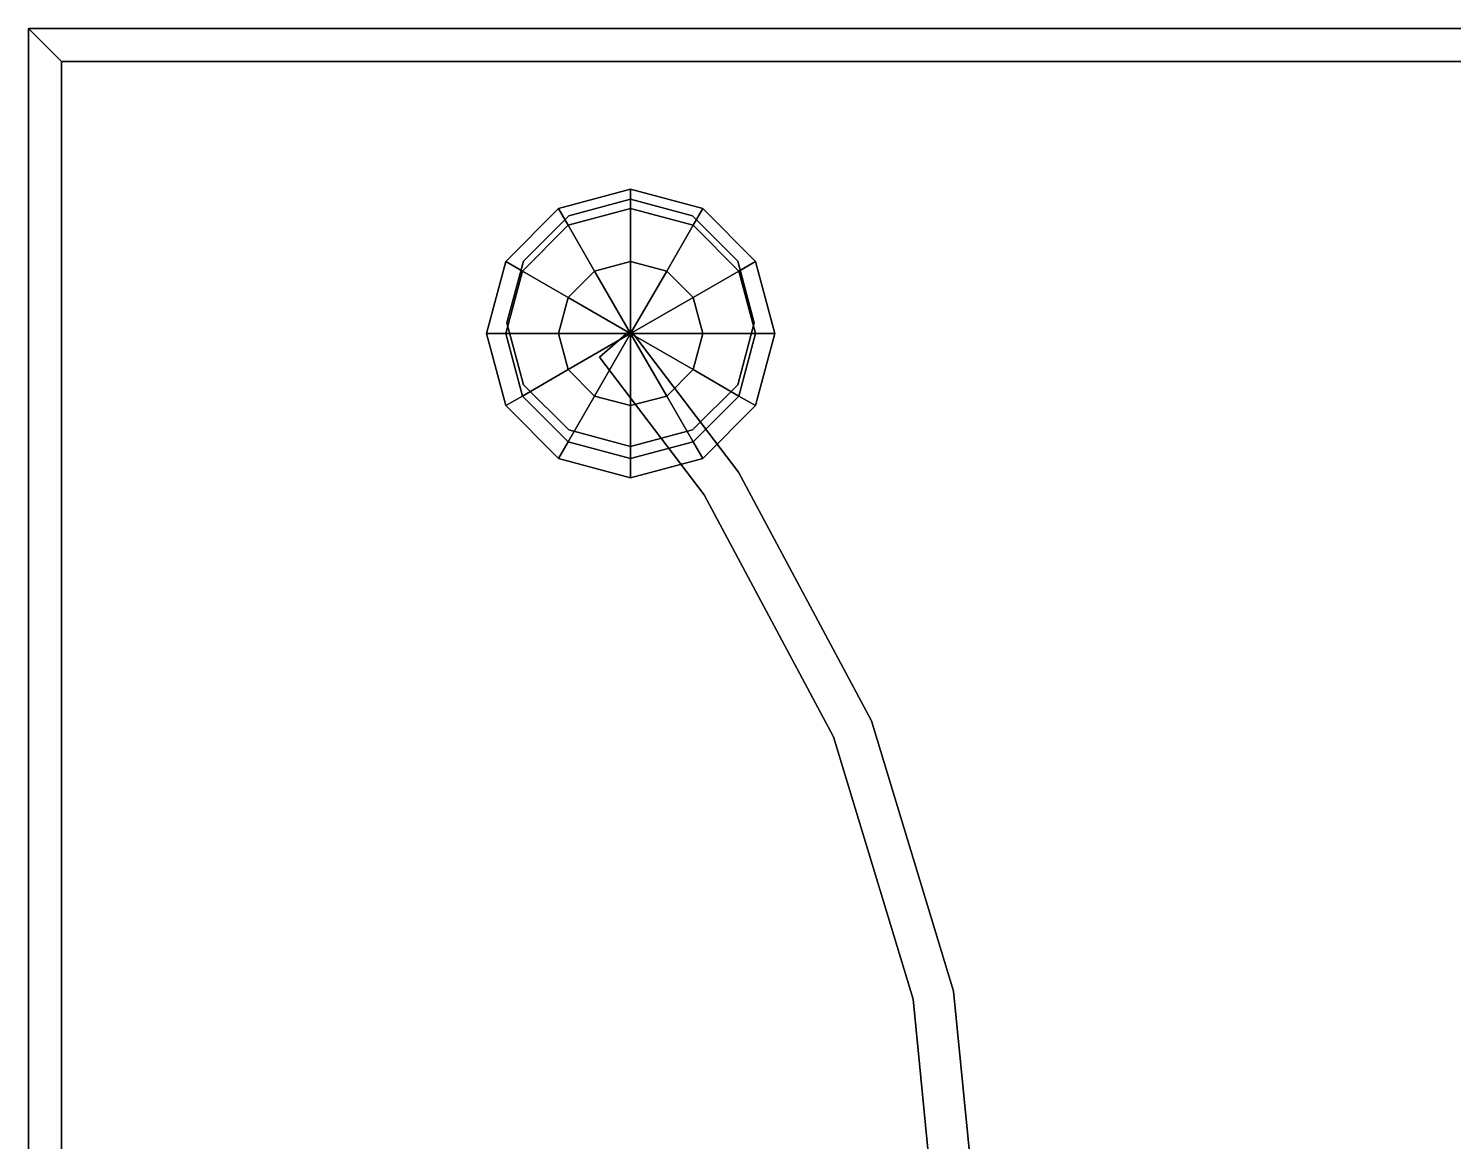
# Model space of a CAD drawing. Header units: millimetres. Extents: x -30782 to 40110, y 35885 to 73818.
# Drawn here: x -20179.5 to -19833.7, y 64519.2 to 64789.2 of the extents above; entities that cross this region are included whole.
import ezdxf

# ---------------------------------------------------------------- set-up
doc = ezdxf.new("R2010")
doc.units = ezdxf.units.MM
doc.styles.get("Standard").update_dxf_attribs({"font": 'arial.ttf'})

# ---------------------------------------------------------------- blocks, each defined once
blk = doc.blocks.new('A$C70D153BE')
for points, invisible_edges in [([(2089.04, 656.96, -265.71), (917.04, 664.96, -273.71), (925.04, 656.96, -265.71)], 1), ([(917.04, 664.96, -273.71), (2089.04, 656.96, -265.71), (2097.04, 664.96, -273.71)], 1), ([(2097.04, 664.96, -273.71), (2097.04, 664.96, -277.71), (917.04, 664.96, -277.71)], 12), ([(917.04, 664.96, -277.71), (917.04, 664.96, -273.71), (2097.04, 664.96, -273.71)], 12), ([(2097.04, 664.96, -277.71), (917.04, 64.96, -277.71), (917.04, 664.96, -277.71)], 1), ([(917.04, 64.96, -277.71), (2097.04, 664.96, -277.71), (2097.04, 64.96, -277.71)], 1), ([(925.04, 72.96, -265.71), (917.04, 664.96, -273.71), (917.04, 64.96, -273.71)], 1), ([(917.04, 664.96, -273.71), (925.04, 72.96, -265.71), (925.04, 656.96, -265.71)], 1), ([(917.04, 64.96, -273.71), (917.04, 664.96, -273.71), (917.04, 664.96, -277.71)], 12), ([(917.04, 64.96, -277.71), (917.04, 64.96, -273.71), (917.04, 664.96, -277.71)], 2), ([(925.04, 72.96, -265.71), (2089.04, 72.96, -265.71), (2089.04, 656.96, -265.71)], 12), ([(925.04, 656.96, -265.71), (925.04, 72.96, -265.71), (2089.04, 656.96, -265.71)], 2), ([(1063.13, 625.96, -312.71), (1047.97, 617.21, -330.21), (1045.63, 621.27, -312.71)], 1), ([(1063.13, 621.27, -295.21), (1063.13, 625.96, -312.71), (1045.63, 621.27, -312.71)], 12), ([(1063.13, 625.96, -312.71), (1063.13, 621.27, -330.21), (1047.97, 617.21, -330.21)], 12), ([(1078.28, 617.21, -330.21), (1063.13, 625.96, -312.71), (1080.63, 621.27, -312.71)], 1), ([(1078.28, 617.21, -330.21), (1063.13, 621.27, -330.21), (1063.13, 625.96, -312.71)], 12), ([(1080.63, 621.27, -312.71), (1063.13, 625.96, -312.71), (1063.13, 621.27, -295.21)], 12), ([(1037.15, 608.55, -685.71), (1048.13, 619.53, -685.71), (1063.13, 623.55, -685.71)], 12), ([(1063.13, 623.55, -335.71), (1063.13, 623.55, -685.71), (1048.13, 619.53, -335.71)], 2), ([(1063.13, 623.55, -685.71), (1048.13, 619.53, -685.71), (1048.13, 619.53, -335.71)], 12), ([(1078.13, 619.53, -335.71), (1063.13, 623.55, -335.71), (1048.13, 619.53, -335.71)], 12), ([(1078.13, 619.53, -335.71), (1063.13, 623.55, -685.71), (1063.13, 623.55, -335.71)], 1), ([(1078.13, 619.53, -335.71), (1078.13, 619.53, -685.71), (1063.13, 623.55, -685.71)], 12), ([(1063.13, 623.55, -685.71), (1078.13, 619.53, -685.71), (1089.11, 608.55, -685.71)], 12), ([(1045.63, 621.27, -312.71), (1036.88, 606.12, -330.21), (1032.82, 608.46, -312.71)], 1), ([(1047.97, 617.21, -295.21), (1045.63, 621.27, -312.71), (1032.82, 608.46, -312.71)], 12), ([(1048.13, 619.53, -335.71), (1037.15, 608.55, -335.71), (1033.13, 593.55, -335.71)], 12), ([(1045.63, 621.27, -312.71), (1047.97, 617.21, -330.21), (1036.88, 606.12, -330.21)], 12), ([(1048.13, 619.53, -335.71), (1048.13, 619.53, -685.71), (1037.15, 608.55, -685.71)], 12), ([(1037.15, 608.55, -685.71), (1037.15, 608.55, -335.71), (1048.13, 619.53, -335.71)], 12), ([(1063.13, 621.27, -295.21), (1045.63, 621.27, -312.71), (1047.97, 617.21, -295.21)], 1), ([(1063.13, 608.46, -282.4), (1063.13, 621.27, -295.21), (1047.97, 617.21, -295.21)], 12), ([(1063.13, 621.27, -330.21), (1054.38, 606.12, -343.02), (1047.97, 617.21, -330.21)], 1), ([(1063.13, 621.27, -330.21), (1063.13, 608.46, -343.02), (1054.38, 606.12, -343.02)], 12), ([(1078.28, 617.21, -295.21), (1063.13, 621.27, -295.21), (1063.13, 608.46, -282.4)], 12), ([(1071.88, 606.12, -343.02), (1063.13, 621.27, -330.21), (1078.28, 617.21, -330.21)], 1), ([(1071.88, 606.12, -343.02), (1063.13, 608.46, -343.02), (1063.13, 621.27, -330.21)], 12), ([(1080.63, 621.27, -312.71), (1063.13, 621.27, -295.21), (1078.28, 617.21, -295.21)], 1), ([(1089.11, 608.55, -685.71), (1078.13, 619.53, -685.71), (1078.13, 619.53, -335.71)], 12), ([(1078.13, 619.53, -335.71), (1089.11, 608.55, -335.71), (1089.11, 608.55, -685.71)], 12), ([(1093.13, 593.55, -335.71), (1089.11, 608.55, -335.71), (1078.13, 619.53, -335.71)], 12), ([(1089.38, 606.12, -330.21), (1078.28, 617.21, -330.21), (1080.63, 621.27, -312.71)], 12), ([(1093.44, 608.46, -312.71), (1080.63, 621.27, -312.71), (1078.28, 617.21, -295.21)], 12), ([(1089.38, 606.12, -330.21), (1080.63, 621.27, -312.71), (1093.44, 608.46, -312.71)], 1), ([(1047.97, 617.21, -295.21), (1032.82, 608.46, -312.71), (1036.88, 606.12, -295.21)], 1), ([(1054.38, 606.12, -282.4), (1047.97, 617.21, -295.21), (1036.88, 606.12, -295.21)], 12), ([(1047.97, 617.21, -330.21), (1047.97, 599.71, -343.02), (1036.88, 606.12, -330.21)], 1), ([(1063.13, 608.46, -282.4), (1047.97, 617.21, -295.21), (1054.38, 606.12, -282.4)], 1), ([(1047.97, 617.21, -330.21), (1054.38, 606.12, -343.02), (1047.97, 599.71, -343.02)], 12), ([(1078.28, 617.21, -295.21), (1063.13, 608.46, -282.4), (1071.88, 606.12, -282.4)], 1), ([(1089.38, 606.12, -295.21), (1078.28, 617.21, -295.21), (1071.88, 606.12, -282.4)], 12), ([(1078.28, 599.71, -343.02), (1071.88, 606.12, -343.02), (1078.28, 617.21, -330.21)], 12), ([(1078.28, 599.71, -343.02), (1078.28, 617.21, -330.21), (1089.38, 606.12, -330.21)], 1), ([(1093.44, 608.46, -312.71), (1078.28, 617.21, -295.21), (1089.38, 606.12, -295.21)], 1), ([(1037.15, 608.55, -685.71), (1033.13, 593.55, -685.71), (1033.13, 593.55, -335.71)], 12), ([(1033.13, 593.55, -335.71), (1037.15, 608.55, -335.71), (1037.15, 608.55, -685.71)], 12), ([(1037.15, 578.55, -685.71), (1033.13, 593.55, -685.71), (1037.15, 608.55, -685.71)], 12), ([(1093.13, 593.55, -335.71), (1093.13, 593.55, -685.71), (1089.11, 608.55, -685.71)], 12), ([(1089.11, 608.55, -685.71), (1089.11, 608.55, -335.71), (1093.13, 593.55, -335.71)], 12), ([(1089.11, 608.55, -685.71), (1093.13, 593.55, -685.71), (1089.11, 578.55, -685.71)], 12), ([(1032.82, 608.46, -312.71), (1032.82, 590.96, -330.21), (1028.13, 590.96, -312.71)], 1), ([(1036.88, 606.12, -295.21), (1032.82, 608.46, -312.71), (1028.13, 590.96, -312.71)], 12), ([(1036.88, 606.12, -295.21), (1028.13, 590.96, -312.71), (1032.82, 590.96, -295.21)], 1), ([(1032.82, 608.46, -312.71), (1036.88, 606.12, -330.21), (1032.82, 590.96, -330.21)], 12), ([(1047.97, 599.71, -282.4), (1036.88, 606.12, -295.21), (1032.82, 590.96, -295.21)], 12), ([(1036.88, 606.12, -330.21), (1045.63, 590.96, -343.02), (1032.82, 590.96, -330.21)], 1), ([(1054.38, 606.12, -282.4), (1036.88, 606.12, -295.21), (1047.97, 599.71, -282.4)], 1), ([(1036.88, 606.12, -330.21), (1047.97, 599.71, -343.02), (1045.63, 590.96, -343.02)], 12), ([(1089.38, 606.12, -295.21), (1071.88, 606.12, -282.4), (1078.28, 599.71, -282.4)], 1), ([(1093.44, 590.96, -295.21), (1089.38, 606.12, -295.21), (1078.28, 599.71, -282.4)], 12), ([(1080.63, 590.96, -343.02), (1078.28, 599.71, -343.02), (1089.38, 606.12, -330.21)], 12), ([(1080.63, 590.96, -343.02), (1089.38, 606.12, -330.21), (1093.44, 590.96, -330.21)], 1), ([(1093.44, 590.96, -330.21), (1089.38, 606.12, -330.21), (1093.44, 608.46, -312.71)], 12), ([(1098.13, 590.96, -312.71), (1093.44, 608.46, -312.71), (1089.38, 606.12, -295.21)], 12), ([(1098.13, 590.96, -312.71), (1089.38, 606.12, -295.21), (1093.44, 590.96, -295.21)], 1), ([(1093.44, 590.96, -330.21), (1093.44, 608.46, -312.71), (1098.13, 590.96, -312.71)], 1), ([(1047.97, 599.71, -282.4), (1032.82, 590.96, -295.21), (1045.63, 590.96, -282.4)], 1), ([(1093.44, 590.96, -295.21), (1078.28, 599.71, -282.4), (1080.63, 590.96, -282.4)], 1), ([(1033.13, 593.55, -335.71), (1037.15, 578.55, -685.71), (1037.15, 578.55, -335.71)], 1), ([(1033.13, 593.55, -335.71), (1033.13, 593.55, -685.71), (1037.15, 578.55, -685.71)], 12), ([(1033.13, 593.55, -335.71), (1037.15, 578.55, -335.71), (1048.13, 567.57, -335.71)], 12), ([(1063.13, 591.74, -615.71), (1055.56, 585.2, -615.71), (1055.56, 585.2, -385.71)], 12), ([(1055.56, 585.2, -385.71), (1063.13, 591.74, -385.71), (1063.13, 591.74, -615.71)], 12), ([(1063.13, 591.74, -615.71), (1081.01, 551.79, -615.71), (1055.56, 585.2, -615.71)], 1), ([(1063.13, 591.74, -385.71), (1055.56, 585.2, -385.71), (1081.01, 551.79, -385.71)], 12), ([(1063.13, 591.74, -615.71), (1063.13, 591.74, -385.71), (1089.33, 557.35, -385.71)], 12), ([(1089.33, 557.35, -385.71), (1089.33, 557.35, -615.71), (1063.13, 591.74, -615.71)], 12), ([(1121.6, 496.96, -615.71), (1063.13, 591.74, -615.71), (1089.33, 557.35, -615.71)], 1), ([(1121.6, 496.96, -385.71), (1089.33, 557.35, -385.71), (1063.13, 591.74, -385.71)], 12), ([(1078.13, 567.57, -335.71), (1089.11, 578.55, -335.71), (1093.13, 593.55, -335.71)], 12), ([(1089.11, 578.55, -335.71), (1089.11, 578.55, -685.71), (1093.13, 593.55, -335.71)], 2), ([(1089.11, 578.55, -685.71), (1093.13, 593.55, -685.71), (1093.13, 593.55, -335.71)], 12), ([(1028.13, 590.96, -312.71), (1032.82, 590.96, -330.21), (1036.88, 575.8, -330.21)], 12), ([(1028.13, 590.96, -312.71), (1036.88, 575.8, -330.21), (1032.82, 573.46, -312.71)], 1), ([(1032.82, 590.96, -295.21), (1028.13, 590.96, -312.71), (1032.82, 573.46, -312.71)], 12), ([(1045.63, 590.96, -282.4), (1032.82, 590.96, -295.21), (1036.88, 575.8, -295.21)], 12), ([(1032.82, 590.96, -330.21), (1045.63, 590.96, -343.02), (1047.97, 582.21, -343.02)], 12), ([(1032.82, 590.96, -330.21), (1047.97, 582.21, -343.02), (1036.88, 575.8, -330.21)], 1), ([(1032.82, 590.96, -295.21), (1032.82, 573.46, -312.71), (1036.88, 575.8, -295.21)], 1), ([(1045.63, 590.96, -282.4), (1036.88, 575.8, -295.21), (1047.97, 582.21, -282.4)], 1), ([(1089.38, 575.8, -295.21), (1080.63, 590.96, -282.4), (1078.28, 582.21, -282.4)], 1), ([(1078.28, 582.21, -343.02), (1093.44, 590.96, -330.21), (1089.38, 575.8, -330.21)], 1), ([(1078.28, 582.21, -343.02), (1080.63, 590.96, -343.02), (1093.44, 590.96, -330.21)], 12), ([(1089.38, 575.8, -295.21), (1093.44, 590.96, -295.21), (1080.63, 590.96, -282.4)], 12), ([(1089.38, 575.8, -330.21), (1098.13, 590.96, -312.71), (1093.44, 573.46, -312.71)], 1), ([(1089.38, 575.8, -330.21), (1093.44, 590.96, -330.21), (1098.13, 590.96, -312.71)], 12), ([(1093.44, 573.46, -312.71), (1093.44, 590.96, -295.21), (1089.38, 575.8, -295.21)], 1), ([(1093.44, 573.46, -312.71), (1098.13, 590.96, -312.71), (1093.44, 590.96, -295.21)], 12), ([(1055.56, 585.2, -615.71), (1081.01, 551.79, -385.71), (1055.56, 585.2, -385.71)], 1), ([(1081.01, 551.79, -385.71), (1055.56, 585.2, -615.71), (1081.01, 551.79, -615.71)], 1), ([(1047.97, 582.21, -282.4), (1036.88, 575.8, -295.21), (1047.97, 564.71, -295.21)], 12), ([(1036.88, 575.8, -330.21), (1047.97, 582.21, -343.02), (1054.38, 575.8, -343.02)], 12), ([(1047.97, 582.21, -282.4), (1047.97, 564.71, -295.21), (1054.38, 575.8, -282.4)], 1), ([(1078.28, 564.71, -295.21), (1078.28, 582.21, -282.4), (1071.88, 575.8, -282.4)], 1), ([(1071.88, 575.8, -343.02), (1078.28, 582.21, -343.02), (1089.38, 575.8, -330.21)], 12), ([(1078.28, 564.71, -295.21), (1089.38, 575.8, -295.21), (1078.28, 582.21, -282.4)], 12), ([(1037.15, 578.55, -335.71), (1037.15, 578.55, -685.71), (1048.13, 567.57, -335.71)], 2), ([(1037.15, 578.55, -685.71), (1048.13, 567.57, -685.71), (1048.13, 567.57, -335.71)], 12), ([(1063.13, 563.55, -685.71), (1048.13, 567.57, -685.71), (1037.15, 578.55, -685.71)], 12), ([(1089.11, 578.55, -685.71), (1078.13, 567.57, -685.71), (1063.13, 563.55, -685.71)], 12), ([(1078.13, 567.57, -335.71), (1089.11, 578.55, -685.71), (1089.11, 578.55, -335.71)], 1), ([(1078.13, 567.57, -335.71), (1078.13, 567.57, -685.71), (1089.11, 578.55, -685.71)], 12), ([(1032.82, 573.46, -312.71), (1036.88, 575.8, -330.21), (1047.97, 564.71, -330.21)], 12), ([(1036.88, 575.8, -295.21), (1032.82, 573.46, -312.71), (1045.63, 560.65, -312.71)], 12), ([(1036.88, 575.8, -330.21), (1054.38, 575.8, -343.02), (1047.97, 564.71, -330.21)], 1), ([(1036.88, 575.8, -295.21), (1045.63, 560.65, -312.71), (1047.97, 564.71, -295.21)], 1), ([(1054.38, 575.8, -282.4), (1047.97, 564.71, -295.21), (1063.13, 560.65, -295.21)], 12), ([(1047.97, 564.71, -330.21), (1054.38, 575.8, -343.02), (1063.13, 573.46, -343.02)], 12), ([(1054.38, 575.8, -282.4), (1063.13, 560.65, -295.21), (1063.13, 573.46, -282.4)], 1), ([(1063.13, 560.65, -295.21), (1071.88, 575.8, -282.4), (1063.13, 573.46, -282.4)], 1), ([(1063.13, 560.65, -295.21), (1078.28, 564.71, -295.21), (1071.88, 575.8, -282.4)], 12), ([(1063.13, 573.46, -343.02), (1071.88, 575.8, -343.02), (1078.28, 564.71, -330.21)], 12), ([(1071.88, 575.8, -343.02), (1089.38, 575.8, -330.21), (1078.28, 564.71, -330.21)], 1), ([(1078.28, 564.71, -330.21), (1089.38, 575.8, -330.21), (1093.44, 573.46, -312.71)], 12), ([(1080.63, 560.65, -312.71), (1089.38, 575.8, -295.21), (1078.28, 564.71, -295.21)], 1), ([(1080.63, 560.65, -312.71), (1093.44, 573.46, -312.71), (1089.38, 575.8, -295.21)], 12), ([(1032.82, 573.46, -312.71), (1047.97, 564.71, -330.21), (1045.63, 560.65, -312.71)], 1), ([(1047.97, 564.71, -330.21), (1063.13, 573.46, -343.02), (1063.13, 560.65, -330.21)], 1), ([(1063.13, 573.46, -343.02), (1078.28, 564.71, -330.21), (1063.13, 560.65, -330.21)], 1), ([(1078.28, 564.71, -330.21), (1093.44, 573.46, -312.71), (1080.63, 560.65, -312.71)], 1), ([(1048.13, 567.57, -335.71), (1048.13, 567.57, -685.71), (1063.13, 563.55, -685.71)], 12), ([(1063.13, 563.55, -685.71), (1063.13, 563.55, -335.71), (1048.13, 567.57, -335.71)], 12), ([(1048.13, 567.57, -335.71), (1063.13, 563.55, -335.71), (1078.13, 567.57, -335.71)], 12), ([(1063.13, 563.55, -685.71), (1078.13, 567.57, -685.71), (1078.13, 567.57, -335.71)], 12), ([(1078.13, 567.57, -335.71), (1063.13, 563.55, -335.71), (1063.13, 563.55, -685.71)], 12), ([(1045.63, 560.65, -312.71), (1047.97, 564.71, -330.21), (1063.13, 560.65, -330.21)], 12), ([(1047.97, 564.71, -295.21), (1045.63, 560.65, -312.71), (1063.13, 555.96, -312.71)], 12), ([(1047.97, 564.71, -295.21), (1063.13, 555.96, -312.71), (1063.13, 560.65, -295.21)], 1), ([(1063.13, 560.65, -330.21), (1078.28, 564.71, -330.21), (1080.63, 560.65, -312.71)], 12), ([(1063.13, 555.96, -312.71), (1078.28, 564.71, -295.21), (1063.13, 560.65, -295.21)], 1), ([(1063.13, 555.96, -312.71), (1080.63, 560.65, -312.71), (1078.28, 564.71, -295.21)], 12), ([(1045.63, 560.65, -312.71), (1063.13, 560.65, -330.21), (1063.13, 555.96, -312.71)], 1), ([(1063.13, 560.65, -330.21), (1080.63, 560.65, -312.71), (1063.13, 555.96, -312.71)], 1), ([(1121.6, 496.96, -615.71), (1089.33, 557.35, -615.71), (1089.33, 557.35, -385.71)], 12), ([(1121.6, 496.96, -385.71), (1121.6, 496.96, -615.71), (1089.33, 557.35, -385.71)], 2), ([(1112.36, 493.14, -615.71), (1081.01, 551.79, -385.71), (1081.01, 551.79, -615.71)], 1), ([(1112.36, 493.14, -385.71), (1081.01, 551.79, -385.71), (1112.36, 493.14, -615.71)], 2), ([(1121.6, 496.96, -615.71), (1112.36, 493.14, -615.71), (1081.01, 551.79, -615.71)], 13), ([(1121.6, 496.96, -385.71), (1081.01, 551.79, -385.71), (1112.36, 493.14, -385.71)], 13), ([(1112.36, 493.14, -615.71), (1121.6, 496.96, -615.71), (1131.67, 429.49, -615.71)], 3), ([(1112.36, 493.14, -385.71), (1131.67, 429.49, -385.71), (1121.6, 496.96, -385.71)], 14), ([(1141.48, 431.44, -385.71), (1141.48, 431.44, -615.71), (1121.6, 496.96, -615.71)], 12), ([(1141.48, 431.44, -385.71), (1121.6, 496.96, -615.71), (1121.6, 496.96, -385.71)], 1), ([(1148.19, 363.31, -615.71), (1121.6, 496.96, -615.71), (1141.48, 431.44, -615.71)], 1), ([(1148.19, 363.31, -385.71), (1141.48, 431.44, -385.71), (1121.6, 496.96, -385.71)], 12), ([(1131.67, 429.49, -385.71), (1112.36, 493.14, -615.71), (1131.67, 429.49, -615.71)], 1), ([(1131.67, 429.49, -385.71), (1112.36, 493.14, -385.71), (1112.36, 493.14, -615.71)], 12), ([(1131.67, 429.49, -385.71), (1138.19, 363.31, -615.71), (1138.19, 363.31, -385.71)], 1), ([(1138.19, 363.31, -615.71), (1131.67, 429.49, -385.71), (1131.67, 429.49, -615.71)], 1), ([(1131.67, 429.49, -615.71), (1148.19, 363.31, -615.71), (1138.19, 363.31, -615.71)], 3), ([(1131.67, 429.49, -385.71), (1138.19, 363.31, -385.71), (1148.19, 363.31, -385.71)], 14), ([(1141.48, 431.44, -385.71), (1148.19, 363.31, -385.71), (1148.19, 363.31, -615.71)], 12), ([(1148.19, 363.31, -615.71), (1141.48, 431.44, -615.71), (1141.48, 431.44, -385.71)], 12)]:
    blk.add_3dface(points, dxfattribs=dict(invisible_edges=invisible_edges))
for points in [[(1063.13, 590.96, -277.71), (1054.38, 606.12, -282.4), (1047.97, 599.71, -282.4)], [(1054.38, 606.12, -343.02), (1063.13, 590.96, -347.71), (1047.97, 599.71, -343.02)], [(1063.13, 590.96, -277.71), (1063.13, 608.46, -282.4), (1054.38, 606.12, -282.4)], [(1063.13, 608.46, -343.02), (1063.13, 590.96, -347.71), (1054.38, 606.12, -343.02)], [(1071.88, 606.12, -282.4), (1063.13, 608.46, -282.4), (1063.13, 590.96, -277.71)], [(1063.13, 590.96, -347.71), (1063.13, 608.46, -343.02), (1071.88, 606.12, -343.02)], [(1078.28, 599.71, -282.4), (1071.88, 606.12, -282.4), (1063.13, 590.96, -277.71)], [(1063.13, 590.96, -347.71), (1071.88, 606.12, -343.02), (1078.28, 599.71, -343.02)], [(1063.13, 590.96, -277.71), (1047.97, 599.71, -282.4), (1045.63, 590.96, -282.4)], [(1047.97, 599.71, -343.02), (1063.13, 590.96, -347.71), (1045.63, 590.96, -343.02)], [(1080.63, 590.96, -282.4), (1078.28, 599.71, -282.4), (1063.13, 590.96, -277.71)], [(1063.13, 590.96, -347.71), (1078.28, 599.71, -343.02), (1080.63, 590.96, -343.02)], [(1063.13, 590.96, -277.71), (1045.63, 590.96, -282.4), (1047.97, 582.21, -282.4)], [(1045.63, 590.96, -343.02), (1063.13, 590.96, -347.71), (1047.97, 582.21, -343.02)], [(1063.13, 590.96, -277.71), (1047.97, 582.21, -282.4), (1054.38, 575.8, -282.4)], [(1047.97, 582.21, -343.02), (1063.13, 590.96, -347.71), (1054.38, 575.8, -343.02)], [(1063.13, 590.96, -277.71), (1054.38, 575.8, -282.4), (1063.13, 573.46, -282.4)], [(1054.38, 575.8, -343.02), (1063.13, 590.96, -347.71), (1063.13, 573.46, -343.02)], [(1078.28, 582.21, -282.4), (1080.63, 590.96, -282.4), (1063.13, 590.96, -277.71)], [(1071.88, 575.8, -282.4), (1078.28, 582.21, -282.4), (1063.13, 590.96, -277.71)], [(1063.13, 573.46, -282.4), (1071.88, 575.8, -282.4), (1063.13, 590.96, -277.71)], [(1063.13, 590.96, -347.71), (1080.63, 590.96, -343.02), (1078.28, 582.21, -343.02)], [(1063.13, 590.96, -347.71), (1078.28, 582.21, -343.02), (1071.88, 575.8, -343.02)], [(1063.13, 590.96, -347.71), (1071.88, 575.8, -343.02), (1063.13, 573.46, -343.02)]]:
    blk.add_3dface(points)
at = {"flags": 9}
for tag, p in [('YSIZE', (657.95, 924.51, -685.71)), ('XSIZE', (657.95, 924.51, -685.71)), ('ZSIZE', (917.04, 64.96, -685.71)), ('YSIZE', (917.04, 64.96, -685.71)), ('XSIZE', (917.04, 64.96, -685.71))]:
    blk.add_attdef(tag, p, '', height=0.5, dxfattribs=at)
at = {"text_generation_flag": 2, "flags": 9}
for tag in ['YSIZE', 'XSIZE']:
    blk.add_attdef(tag, (701.72, 754.43, -685.71), '', height=0.5, rotation=90, dxfattribs=at)
at = {"flags": 9}
for tag in ['YSIZE', 'XSIZE']:
    blk.add_attdef(tag, (2312.36, 754.43, -685.71), '', height=0.5, rotation=270, dxfattribs=at)

msp = doc.modelspace()

# ---------------------------------------------------------------- block references
msp.add_blockref('A$C70D153BE', (-21096.5, 64124.28))

doc.saveas('drawing.dxf')
